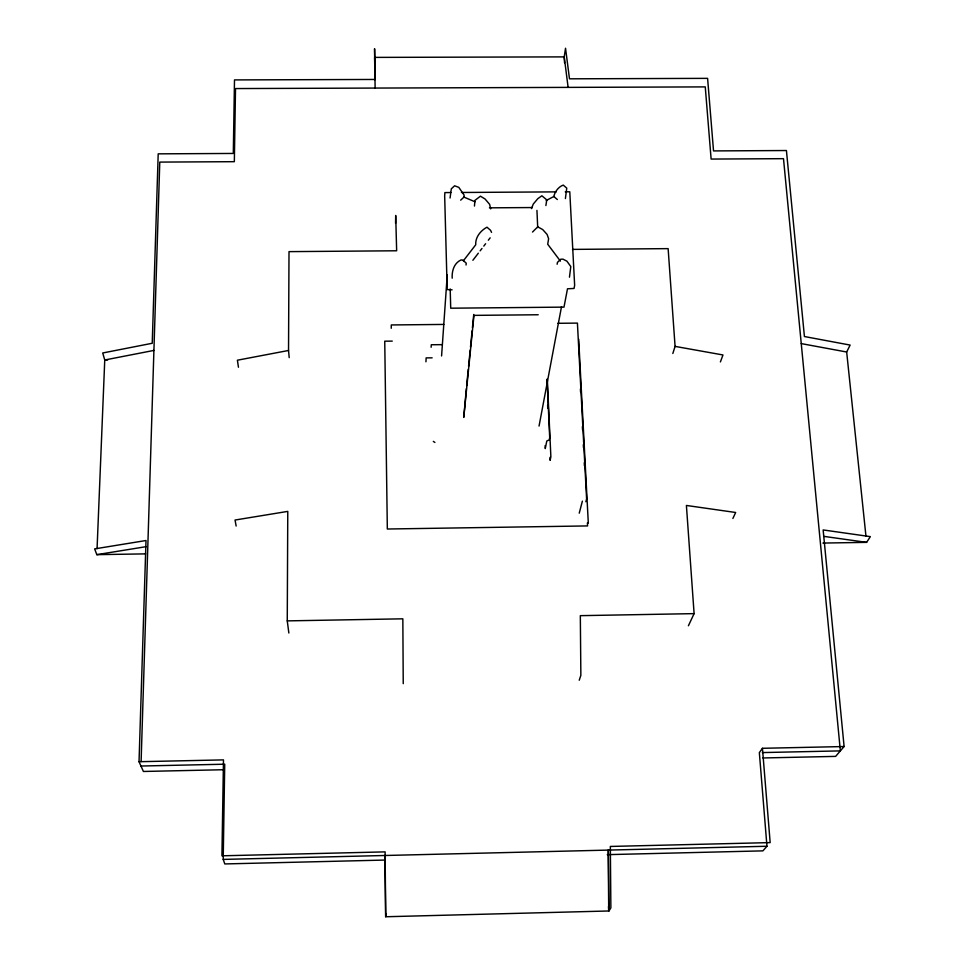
<?xml version="1.0" encoding="UTF-8"?>
<svg xmlns="http://www.w3.org/2000/svg" width="965" height="965" viewBox="0 0 965 965"><rect width="100%" height="100%" fill="white"/><g stroke="black" fill="none" stroke-linecap="round" stroke-linejoin="round"><path stroke-width="1.45" d="M288.861 633.016L287.256 620.881L287.775 511.39L235.038 520.038L236.148 526.034M289.198 357.629L288.535 350.476L289.005 251.636L396.651 250.779L395.698 215.46L395.566 223.313M385.047 855.485L384.951 860.056L224.809 863.94L223.204 859.405L224.724 764.208L140.962 766.029M391.235 328.281L391.295 324.952L443.828 324.433M385.759 913.65L385.686 916.75L608.722 910.984L608.191 850.093M141.107 761.506L159.78 162.096L234.338 161.686L235.508 88.563L705.258 86.898L711.121 159.068L783.496 158.67L840.358 750.891L762.35 752.579M223.277 769.732L143.411 771.469L139.032 761.711L146.005 540.521L94.642 548.892L96.826 554.658L145.643 553.874M97.067 548.663L104.751 359.993L102.712 352.985L152.229 343.275L158.2 153.845L233.301 153.447L234.495 79.914L375.12 79.456L374.589 48.72L374.89 79.661M403.237 683.666L402.839 618.818L287.256 620.881M425.939 361.803L426.144 357.894L432.151 357.834M431.138 347.279L431.283 344.758L441.789 344.65M450.076 198.03L451.306 188.851L454.612 185.787L458.809 187.367L464.117 195.111L463.96 197.101L460.667 200.165M441.584 355.952L447.265 274.663M452.199 278.185C451.753 271.056 454.008 263.131 461.005 259.971L462.681 260.019L466.216 263.131L466.047 265.013M474.454 206.052L474.961 200.346L480.449 196.184L485.057 198.995L489.629 204.351L490.678 208.898M466.36 388.581L463.755 417.423L473.972 315.374L538.217 314.759M466.65 385.626L468.278 369.318M468.568 366.35L470.196 350.054M470.498 347.086L472.126 330.79M472.416 327.823L473.743 314.481M545.888 205.557L546.781 199.876L541.86 195.786L537.831 198.657L533.271 204.061L531.486 208.621M546.178 200.515L553.826 196.51C554.863 191.661 558.482 186.812 563.234 185.099L566.757 188.115L565.394 198.573M557.131 264.253L557.468 262.371L560.737 259.223L562.981 259.151L566.95 261.213L570.798 266.569L569.459 277.184M539.049 426.06L561.509 306.677M579.241 513.175L582.378 501.149M585.864 501.752L586.611 498.953L577.42 323.106L557.915 323.299M672.834 353.504L675.078 346.387L668.13 248.632L572.498 249.392M579.229 680.228L580.858 675.331L580.327 615.658L694.1 613.631L686.404 505.455L735.656 512.487L732.893 518.458M720.397 361.935L722.978 354.963L675.078 346.387M688.407 625.766L694.1 613.631M865.979 536.371L846.667 352.008L850.129 345.072L804.424 336.532L786.427 150.528L713.533 150.914L707.598 78.358L569.483 78.816L565.538 48.25L564.223 56.887L564.537 62.785M822.904 543.066L866.606 542.366L870.358 536.637L823.145 529.942L844.098 746.536L835.63 756.391L762.869 757.971M844.098 746.536L762.447 748.297L759.346 752.64L766.958 846.257L762.905 850.865L607.262 854.652M472.874 260.273L478.338 253.192M480.148 250.828L481.969 248.463M483.791 246.099L485.612 243.735M488.338 240.201L490.16 237.836M463.393 260.767L475.721 244.784C475.238 237.173 480.594 230.647 486.987 227.197L490.558 230.309L491.535 232.36M532.511 232.046L537.734 226.835L542.692 229.561L547.107 234.447L548.615 238.705L547.71 244.229L560.4 261.105M153.917 350.416L104.751 359.993L107.682 359.957M288.535 350.476L237.402 360.21L238.452 367.231M96.826 554.658L146.366 546.624M223.204 859.405L766.958 846.257M139.032 761.711L223.482 759.889L221.926 855.81L385.119 851.878L385.686 916.75L384.951 860.056M392.26 341.115L384.745 341.188L387.327 529.013L587.564 525.925L587.408 522.921M450.896 192.554L444.877 192.59L444.672 195.931L447.181 289.597L452.103 289.826M461.439 192.481L556.238 191.878M565.261 191.818L569.784 191.794L574.645 285.351L574.042 288.451L567.492 288.788L563.994 307.123L450.715 308.197L450.185 288.909M489.436 207.837L532.366 207.547M824.158 536.419L866.606 542.366M801.252 343.6L846.667 352.008M463.96 197.101L474.997 201.782M433.321 441.391L434.901 442.453M553.826 196.51L557.348 199.526M568.12 87.381L564.223 56.887L374.601 57.393L375.132 88.068M762.447 748.297L770.167 842.602L610.338 846.45L610.881 907.848L608.963 910.984L608.433 850.093M578.686 339.185L588.312 523.223M608.481 906.545L608.722 910.984M580.423 389.052L580.58 392.055M582.39 426.651L582.546 429.666M583.33 444.708L583.487 447.712M584.271 462.754L584.428 465.757M547.312 379.04L550.87 456.819L550.122 460.365L549.99 457.386M547.046 379.378L549.7 437.567L549.23 439.883L546.793 440.993L545.273 448.58L545.141 445.601M547.613 405.216L547.746 408.195M536.938 210.382L537.71 227.547"/></g></svg>
